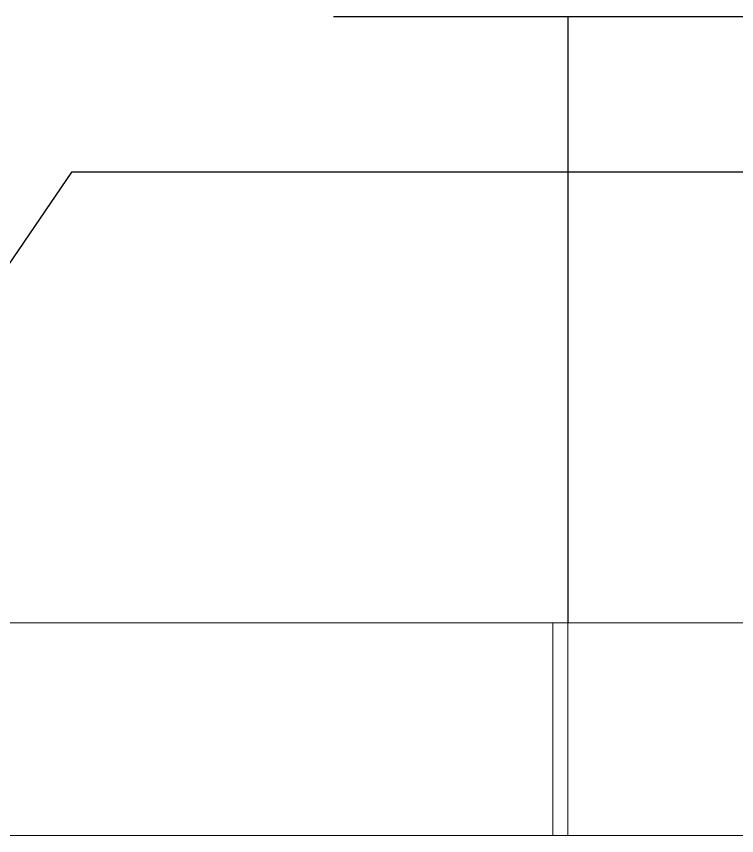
# Model space of a CAD drawing. Extents: x -82 to 113, y -82 to 93.
# Drawn here: x 27.432 to 27.7709, y 70.7334 to 71.1186 of the extents above; entities that cross this region are included whole.
import ezdxf

# ---------------------------------------------------------------- set-up
doc = ezdxf.new("R2010")
doc.units = 0
doc.header["$MEASUREMENT"] = 0
doc.linetypes.add('HIDDEN', pattern=[0.375, 0.25, -0.125])
doc.linetypes.add('TRAZO_Y_PUNTO', pattern=[1, 0.5, -0.25, 0, -0.25])
doc.layers.get('0').update_dxf_attribs({"linetype": 'CONTINUOUS'})
doc.layers.add('VENT', color=5, linetype='CONTINUOUS')

# ---------------------------------------------------------------- blocks, each defined once
blk = doc.blocks.new('hdgh')
at = {"color": 3, "linetype": 'TRAZO_Y_PUNTO'}
blk.add_line((1.22561, 0.61013), (2.11532, 0.61013), dxfattribs=at)
at = {"ltscale": 0.25}
blk.add_line((1.33584, 0.61013), (1.33584, 0.32493), dxfattribs=at)
at = {"color": 7, "linetype": 'Continuous', "lineweight": 15}
for p, q in [((0.00011, 0.32493), (2.2757, 0.32493)), ((0.10011, 0.22493), (2.2757, 0.22493))]:
    blk.add_line(p, q, dxfattribs=at)
at = {"color": 7, "linetype": 'HIDDEN', "lineweight": 0}
for p, q in [((1.32885, 0.32493), (1.32885, 0.22493)), ((1.33584, 0.32493), (1.33584, 0.22493))]:
    blk.add_line(p, q, dxfattribs=at)
blk = doc.blocks.new('3204-1_Sash_Component')
for p, q in [((0.51476, 1.71531), (0.56976, 1.75281)), ((0.51476, 1.13031), (0.51476, 1.71531))]:
    blk.add_line(p, q)
blk = doc.blocks.new('3205_Sash_Yoke_Assembly')
at = {"xscale": -1, "rotation": 270}
blk.add_blockref('3204-1_Sash_Component', (-2.60176, -2.17654), dxfattribs=at)
blk = doc.blocks.new('3200_Meeting_Stile_Assembly')
at = {"xscale": -1}
blk.add_blockref('3205_Sash_Yoke_Assembly', (1.01488, 2.24), dxfattribs=at)

msp = doc.modelspace()

# ---------------------------------------------------------------- block references
msp.add_blockref('hdgh', (26.3556, 70.5085))
at = {"layer": 'VENT', "xscale": -1, "rotation": 180}
msp.add_blockref('3200_Meeting_Stile_Assembly', (25.55657, 71.62363), dxfattribs=at)

doc.saveas('drawing.dxf')
